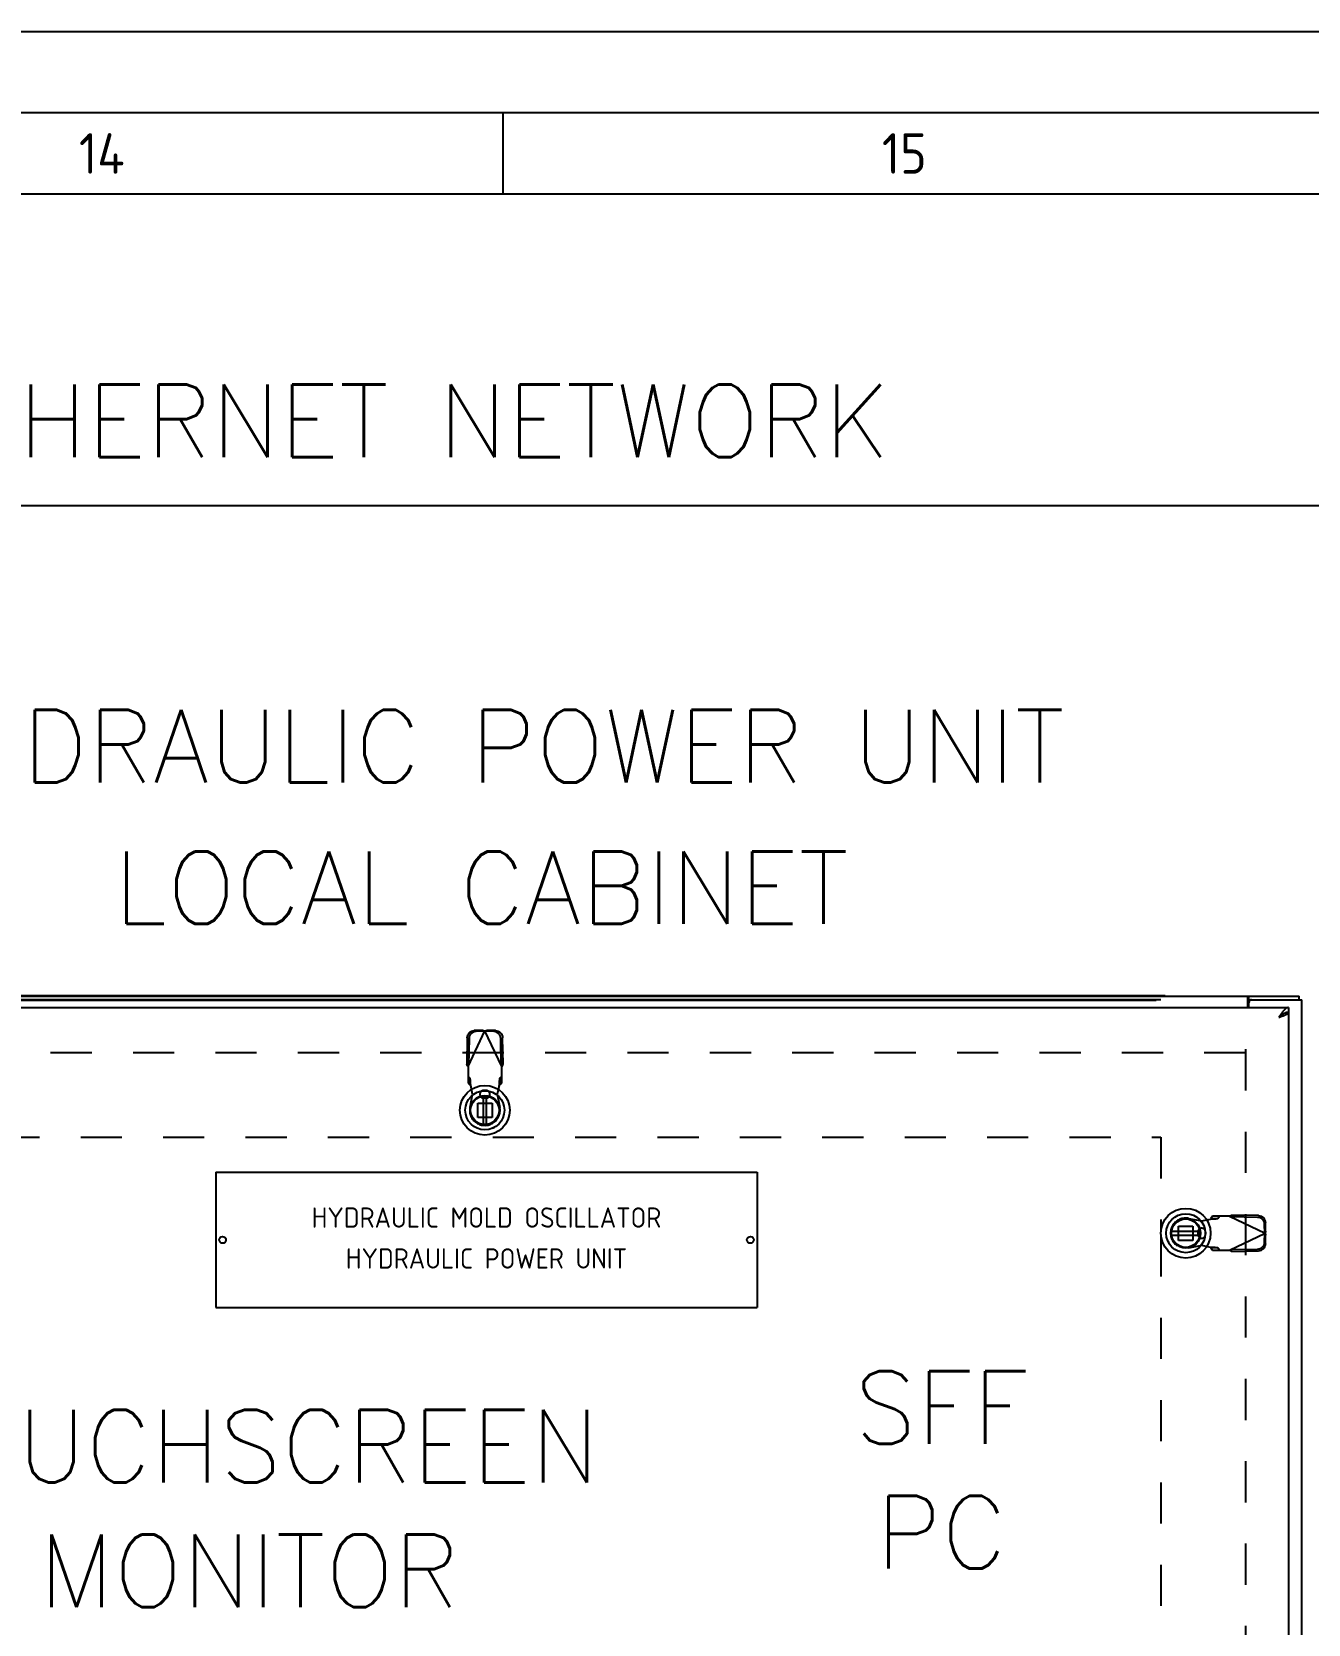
# Model space of a CAD drawing. Extents: x 0 to 34, y 0 to 22.
# Drawn here: x 27.222 to 30.32, y 18.134 to 22 of the extents above; entities that cross this region are included whole.
import ezdxf
from ezdxf.enums import TextEntityAlignment as Align

# ---------------------------------------------------------------- set-up
doc = ezdxf.new("R2010")
doc.units = 0
doc.header["$LTSCALE"] = 0.375
doc.header["$MEASUREMENT"] = 0
doc.linetypes.add('HIDDEN', pattern=[0.375, 0.25, -0.125])
doc.linetypes.add('PHANTOM', pattern=[2.5, 1.25, -0.25, 0.25, -0.25, 0.25, -0.25])
doc.layers.get('0').update_dxf_attribs({"color": 4})
for name, color, linetype in [('1', 4, 'Continuous'), ('2', 3, 'Continuous'), ('AVAILABLE_DOOR_SPACE', 7, 'Continuous'), ('DEFAULT_2', 8, 'HIDDEN'), ('SMSTitle', 7, 'Continuous'), ('TEXT', 7, 'Continuous')]:
    doc.layers.add(name, color=color, linetype=linetype)
doc.styles.add('ROMANS', font='ROMANS.shx')
doc.styles.get("Standard").update_dxf_attribs({"font": 'isocp.shx'})

# ---------------------------------------------------------------- blocks, each defined once
blk = doc.blocks.new('V-4055-D')
at = {"layer": 'SMSTitle', "color": 7}
for p, q in [((34, 22), (0, 22)), ((28.3661, 21.6063), (28.3661, 21.8012)), ((0.3937, 21.6063), (33.6063, 21.6063))]:
    blk.add_line(p, q, dxfattribs=at)
at = {"layer": 'SMSTitle', "color": 4}
blk.add_line((33.8031, 21.8031), (0.1969, 21.8031), dxfattribs=at)
at = {"layer": 'SMSTitle', "color": 7}
for s, p in [('14', (27.3364, 21.6555)), ('15', (29.2852, 21.6555))]:
    blk.add_text(s, height=0.09843, dxfattribs=at).set_placement(p)
at = {"layer": 'SMSTitle', "color": 7, "linetype": 'Continuous', "flags": 2}
blk.add_attdef('SMSTITLE-INSERT', (33.6063, 0.1969), '', height=0.1378, dxfattribs=at)
blk = doc.blocks.new('A$C25520B3A')
at = {"color": 6, "linetype": 'Continuous'}
for p, q in [((-0.15, 45.786), (-0.15, 45.162)), ((-0.071, 45.162), (-0.071, 45.786)), ((15.736, 42.787), (15.111, 42.787)), ((15.111, 42.708), (15.736, 42.708))]:
    blk.add_line(p, q, dxfattribs=at)
at = {"color": 7, "linetype": 'Continuous'}
for p, q in [((0.059, 45.078), (0.106, 45.099)), ((15.03, 42.573), (15.049, 42.531))]:
    blk.add_line(p, q, dxfattribs=at)
for centre, radius in [((-0.111, 45.474), 0.551), ((-0.111, 45.474), 0.433), ((-0.111, 45.474), 0.329), ((-0.111, 45.474), 0.317), ((15.424, 42.748), 0.551), ((15.424, 42.748), 0.433), ((15.424, 42.748), 0.329), ((15.424, 42.748), 0.317)]:
    blk.add_circle(centre, radius, dxfattribs=at)
at = {"color": 6, "linetype": 'Continuous'}
for centre in [(-0.111, 45.474), (15.424, 42.748)]:
    blk.add_circle(centre, 0.315, dxfattribs=at)
at = {"layer": '1', "color": 7, "linetype": 'Continuous'}
for p, q in [((-17.937, 48), (17.937, 48)), ((-17.923, 47.75), (17.702, 47.75)), ((16.798, 47.75), (16.798, 47.969)), ((16.823, 47.925), (16.823, 48)), ((16.823, 47.925), (16.885, 47.925)), ((16.825, 47.75), (16.825, 47.865)), ((16.885, 47.925), (18, 47.925)), ((17.702, 47.75), (17.702, 47.646)), ((17.937, 47.925), (17.937, 48)), ((18, 0.075), (18, 47.925)), ((17.489, 47.537), (17.502, 47.545)), ((17.701, 47.641), (17.661, 47.641)), ((17.701, 47.641), (17.702, 47.641)), ((17.702, 47.641), (17.702, 0.359))]:
    blk.add_line(p, q, dxfattribs=at)
at = {"layer": '1', "color": 7}
for p, q in [((-6.075, 44.1), (5.925, 44.1)), ((-6.075, 44.1), (-6.075, 41.1)), ((5.925, 44.1), (5.925, 41.1)), ((-6.075, 41.1), (5.925, 41.1))]:
    blk.add_line(p, q, dxfattribs=at)
at = {"layer": '1', "color": 7, "linetype": 'Continuous'}
for points in [[(16.798, 47.969), (16.801, 47.973), (16.803, 47.977), (16.806, 47.981), (16.808, 47.986), (16.811, 47.99), (16.813, 47.994), (16.816, 47.997), (16.819, 47.999), (16.821, 48), (16.823, 48)], [(16.798, 47.914), (16.8, 47.914), (16.802, 47.913), (16.805, 47.914), (16.807, 47.915), (16.81, 47.917), (16.812, 47.918), (16.814, 47.92), (16.816, 47.922), (16.819, 47.924), (16.821, 47.925), (16.823, 47.925)], [(17.702, 47.75), (17.695, 47.75), (17.688, 47.749), (17.681, 47.747), (17.674, 47.745), (17.666, 47.743), (17.659, 47.74), (17.652, 47.736), (17.645, 47.732), (17.638, 47.727), (17.631, 47.721), (17.624, 47.716), (17.617, 47.709), (17.61, 47.702), (17.602, 47.695), (17.595, 47.687), (17.588, 47.679), (17.581, 47.671), (17.574, 47.662), (17.567, 47.653), (17.56, 47.643), (17.553, 47.633), (17.546, 47.623), (17.538, 47.613), (17.531, 47.603), (17.524, 47.592), (17.517, 47.581), (17.51, 47.57), (17.503, 47.559), (17.496, 47.548), (17.489, 47.537)], [(17.581, 47.605), (17.574, 47.601), (17.567, 47.596), (17.56, 47.591), (17.553, 47.586), (17.546, 47.581), (17.538, 47.576), (17.531, 47.57), (17.524, 47.565), (17.517, 47.559), (17.51, 47.554), (17.503, 47.548), (17.489, 47.537)], [(17.489, 47.537), (17.499, 47.54), (17.519, 47.547)], [(17.502, 47.545), (17.508, 47.549), (17.515, 47.553), (17.521, 47.557), (17.527, 47.562), (17.533, 47.566), (17.539, 47.57), (17.545, 47.574), (17.55, 47.578), (17.556, 47.583), (17.561, 47.587), (17.565, 47.591), (17.57, 47.595), (17.574, 47.599), (17.578, 47.603), (17.579, 47.604)], [(17.519, 47.547), (17.53, 47.55), (17.54, 47.553), (17.55, 47.557), (17.559, 47.56), (17.569, 47.564), (17.579, 47.567), (17.588, 47.57), (17.597, 47.574), (17.606, 47.577), (17.614, 47.58), (17.622, 47.584), (17.63, 47.587), (17.638, 47.59), (17.645, 47.594), (17.652, 47.597), (17.658, 47.601), (17.664, 47.604), (17.67, 47.607), (17.675, 47.611), (17.68, 47.614), (17.684, 47.617), (17.688, 47.621), (17.692, 47.624), (17.695, 47.628), (17.697, 47.631), (17.699, 47.634), (17.7, 47.638), (17.701, 47.641)], [(17.666, 47.642), (17.659, 47.641), (17.652, 47.639), (17.645, 47.637), (17.638, 47.634), (17.631, 47.631), (17.624, 47.628), (17.617, 47.625), (17.61, 47.622), (17.602, 47.618), (17.595, 47.614), (17.588, 47.61), (17.581, 47.605)], [(17.702, 47.646), (17.695, 47.646), (17.688, 47.645), (17.681, 47.645), (17.674, 47.644), (17.666, 47.642)]]:
    blk.add_lwpolyline(points, dxfattribs=at)
at = {"layer": '1', "color": 7}
for centre in [(-5.924, 42.6), (5.774, 42.6)]:
    blk.add_circle(centre, 0.0756, dxfattribs=at)
at = {"layer": '1', "color": 7, "linetype": 'Continuous'}
blk.add_arc((16.885, 47.865), 0.06, 90, 180, dxfattribs=at)
at = {"layer": 'AVAILABLE_DOOR_SPACE', "color": 4, "linetype": 'PHANTOM'}
for p, q in [((-16.375, 44.875), (14.875, 44.875)), ((14.875, 44.875), (14.875, 42.794)), ((14.875, 42.701), (14.875, 24.044))]:
    blk.add_line(p, q, dxfattribs=at)
at = {"layer": 'DEFAULT_2', "color": 8, "linetype": 'HIDDEN'}
for p, q in [((-0.503, 47.083), (-0.513, 46.493)), ((-0.484, 46.444), (-0.11, 47.232)), ((-0.461, 47.063), (-0.471, 46.473)), ((-0.155, 47.245), (-0.348, 47.242)), ((-0.113, 47.225), (-0.306, 47.222)), ((-0.155, 47.245), (-0.113, 47.225)), ((0.264, 46.444), (-0.11, 47.232)), ((-0.107, 47.225), (-0.066, 47.245)), ((0.085, 47.222), (-0.107, 47.225)), ((0.127, 47.242), (-0.066, 47.245)), ((0.25, 46.473), (0.24, 47.063)), ((0.292, 46.493), (0.282, 47.083)), ((16.748, 46.75), (-16.748, 46.75)), ((16.75, 46.825), (16.75, 1.175)), ((-0.471, 46.473), (-0.513, 46.493)), ((-0.484, 46.444), (-0.484, 46.071)), ((0.292, 46.493), (0.25, 46.473)), ((0.264, 46.071), (0.264, 46.444)), ((-0.438, 46.184), (-0.484, 46.226)), ((-0.484, 46.071), (-0.438, 46.029)), ((-0.438, 46.029), (-0.438, 46.184)), ((-0.386, 45.828), (-0.424, 46.025)), ((-0.087, 45.915), (-0.134, 45.915)), ((0.203, 46.025), (0.165, 45.828)), ((0.264, 46.226), (0.217, 46.184)), ((0.217, 46.184), (0.217, 46.029)), ((0.217, 46.029), (0.264, 46.071)), ((-0.44, 45.534), (-0.386, 45.828)), ((-0.27, 45.315), (-0.27, 45.633)), ((-0.27, 45.633), (0.049, 45.633)), ((-0.087, 45.742), (-0.134, 45.742)), ((0.049, 45.633), (0.049, 45.315)), ((0.165, 45.828), (0.219, 45.534)), ((0.049, 45.315), (-0.27, 45.315)), ((15.484, 43.077), (15.778, 43.023)), ((16.02, 43.122), (15.979, 43.076)), ((15.979, 43.076), (16.134, 43.076)), ((16.394, 43.122), (16.02, 43.122)), ((16.134, 43.076), (16.175, 43.122)), ((16.394, 43.122), (17.182, 42.748)), ((16.422, 43.108), (16.442, 43.15)), ((17.013, 43.098), (16.422, 43.108)), ((17.033, 43.14), (16.442, 43.15)), ((15.264, 42.588), (15.264, 42.907)), ((15.264, 42.907), (15.583, 42.907)), ((15.583, 42.907), (15.583, 42.588)), ((15.691, 42.771), (15.691, 42.724)), ((15.778, 43.023), (15.975, 43.061)), ((15.865, 42.771), (15.865, 42.724)), ((16.394, 42.374), (17.182, 42.748)), ((17.175, 42.751), (17.172, 42.944)), ((17.172, 42.552), (17.175, 42.745)), ((17.195, 42.792), (17.175, 42.751)), ((17.175, 42.745), (17.195, 42.703)), ((17.195, 42.792), (17.192, 42.985)), ((15.583, 42.588), (15.264, 42.588)), ((15.778, 42.472), (15.484, 42.418)), ((15.975, 42.434), (15.778, 42.472)), ((16.134, 42.42), (15.979, 42.42)), ((15.979, 42.42), (16.02, 42.374)), ((16.02, 42.374), (16.394, 42.374)), ((16.175, 42.374), (16.134, 42.42)), ((16.422, 42.387), (17.013, 42.397)), ((16.442, 42.345), (16.422, 42.387)), ((17.192, 42.51), (17.195, 42.703)), ((16.442, 42.345), (17.033, 42.356))]:
    blk.add_line(p, q, dxfattribs=at)
for points in [[(-0.503, 47.083), (-0.499, 47.114), (-0.49, 47.143), (-0.475, 47.17), (-0.456, 47.194), (-0.433, 47.214), (-0.406, 47.229), (-0.378, 47.238), (-0.348, 47.242)], [(-0.306, 47.222), (-0.336, 47.219), (-0.365, 47.209), (-0.391, 47.194), (-0.415, 47.174), (-0.434, 47.15), (-0.448, 47.123), (-0.458, 47.094), (-0.461, 47.063)], [(-0.155, 47.245), (-0.14, 47.241), (-0.126, 47.236), (-0.11, 47.232)], [(-0.11, 47.232), (-0.095, 47.236), (-0.08, 47.241), (-0.066, 47.245)], [(0.24, 47.063), (0.237, 47.094), (0.227, 47.123), (0.213, 47.15), (0.194, 47.174), (0.17, 47.194), (0.144, 47.209), (0.115, 47.219), (0.085, 47.222)], [(0.127, 47.242), (0.157, 47.238), (0.185, 47.229), (0.212, 47.214), (0.235, 47.194), (0.255, 47.17), (0.269, 47.143), (0.278, 47.114), (0.282, 47.083)], [(-0.484, 46.444), (-0.494, 46.461), (-0.503, 46.477), (-0.513, 46.493)], [(0.292, 46.493), (0.283, 46.477), (0.273, 46.461), (0.264, 46.444)], [(-0.424, 46.025), (-0.426, 46.057), (-0.428, 46.088), (-0.43, 46.116), (-0.432, 46.141), (-0.434, 46.161), (-0.436, 46.175), (-0.438, 46.184)], [(-0.438, 46.029), (-0.434, 46.028), (-0.429, 46.027), (-0.424, 46.025)], [(0.217, 46.184), (0.215, 46.175), (0.213, 46.161), (0.211, 46.141), (0.209, 46.116), (0.207, 46.088), (0.205, 46.057), (0.203, 46.025)], [(0.203, 46.025), (0.208, 46.027), (0.213, 46.028), (0.217, 46.029)], [(15.979, 43.076), (15.978, 43.071), (15.977, 43.066), (15.975, 43.061)], [(15.975, 43.061), (16.007, 43.063), (16.038, 43.065), (16.066, 43.067), (16.09, 43.069), (16.111, 43.071), (16.125, 43.074), (16.134, 43.076)], [(16.394, 43.122), (16.41, 43.131), (16.426, 43.141), (16.442, 43.15)], [(17.172, 42.944), (17.168, 42.973), (17.159, 43.002), (17.144, 43.028), (17.124, 43.052), (17.1, 43.071), (17.073, 43.086), (17.044, 43.095), (17.013, 43.098)], [(17.033, 43.14), (17.063, 43.136), (17.093, 43.127), (17.12, 43.113), (17.144, 43.093), (17.164, 43.07), (17.179, 43.044), (17.188, 43.015), (17.192, 42.985)], [(17.195, 42.792), (17.191, 42.778), (17.186, 42.763), (17.182, 42.748)], [(17.182, 42.748), (17.186, 42.733), (17.191, 42.718), (17.195, 42.703)], [(16.134, 42.42), (16.125, 42.422), (16.111, 42.424), (16.09, 42.426), (16.066, 42.428), (16.038, 42.43), (16.007, 42.432), (15.975, 42.434)], [(15.975, 42.434), (15.977, 42.429), (15.978, 42.425), (15.979, 42.42)], [(16.442, 42.345), (16.426, 42.355), (16.41, 42.364), (16.394, 42.374)], [(17.013, 42.397), (17.044, 42.401), (17.073, 42.41), (17.1, 42.424), (17.124, 42.444), (17.144, 42.467), (17.159, 42.493), (17.168, 42.522), (17.172, 42.552)], [(17.192, 42.51), (17.188, 42.48), (17.179, 42.452), (17.164, 42.425), (17.144, 42.402), (17.12, 42.383), (17.093, 42.368), (17.063, 42.359), (17.033, 42.356)]]:
    blk.add_lwpolyline(points, dxfattribs=at)
for centre, radius, start, end in [((-0.134, 45.828), 0.0866, 90, 270), ((-0.087, 45.828), 0.0866, 270, 90), ((-0.11, 45.474), 0.335, 169.673, 10.327), ((15.424, 42.748), 0.335, 79.673, 280.327), ((15.778, 42.771), 0.0866, 0, 180), ((15.778, 42.724), 0.0866, 180, 0)]:
    blk.add_arc(centre, radius, start, end, dxfattribs=at)
at = {"layer": '1', "color": 7}
for s, p in [('HYDRAULIC MOLD OSCILLATOR', (-0.075, 43.095)), ('HYDRAULIC POWER UNIT', (-0.075, 42.188))]:
    blk.add_text(s, height=0.45, dxfattribs=at).set_placement(p, align=Align.MIDDLE)

msp = doc.modelspace()

# ---------------------------------------------------------------- linework, layer by layer
for p, q in [((14.3495, 20.8501), (31.7423, 20.8501)), ((29.9724, 19.6594), (26.6948, 19.6594)), ((29.9505, 19.6485), (26.7167, 19.6485)), ((29.9724, 19.6594), (29.7402, 19.6594))]:
    msp.add_line(p, q)
at = {"layer": '2'}
msp.add_line((29.9625, 19.6496), (26.7046, 19.6496), dxfattribs=at)

# ---------------------------------------------------------------- block references
msp.add_blockref('V-4055-D', (0, 0))
at = {"xscale": 0.1095028975631158, "yscale": 0.1095028975631158, "zscale": 0.1095028975631158}
msp.add_blockref('A$C25520B3A', (28.3336, 14.4021), dxfattribs=at)

# ---------------------------------------------------------------- texts
at = {"layer": 'TEXT', "style": 'ROMANS'}
for s, height, p in [('EXISTING ETHERNET NETWORK', 0.176212, (27.5482, 20.9676)), ('SFF', 0.17621, (29.4298, 18.5717, 0.3283)), ('TOUCHSCREEN', 0.176212, (27.7494, 18.478, 0.3283)), ('PC', 0.17621, (29.4298, 18.269, 0.3283)), ('MONITOR', 0.17621, (27.7494, 18.1753, 0.3283))]:
    msp.add_text(s, height=height, dxfattribs=at).set_placement(p, align=Align.CENTER)
for s, p in [('HYDRAULIC POWER UNIT', (28.3129, 20.2655, 0.3283)), ('LOCAL CABINET', (28.3129, 19.922, 0.3283))]:
    msp.add_text(s, height=0.176212, dxfattribs=at).set_placement(p, align=Align.MIDDLE_CENTER)

doc.saveas('drawing.dxf')
